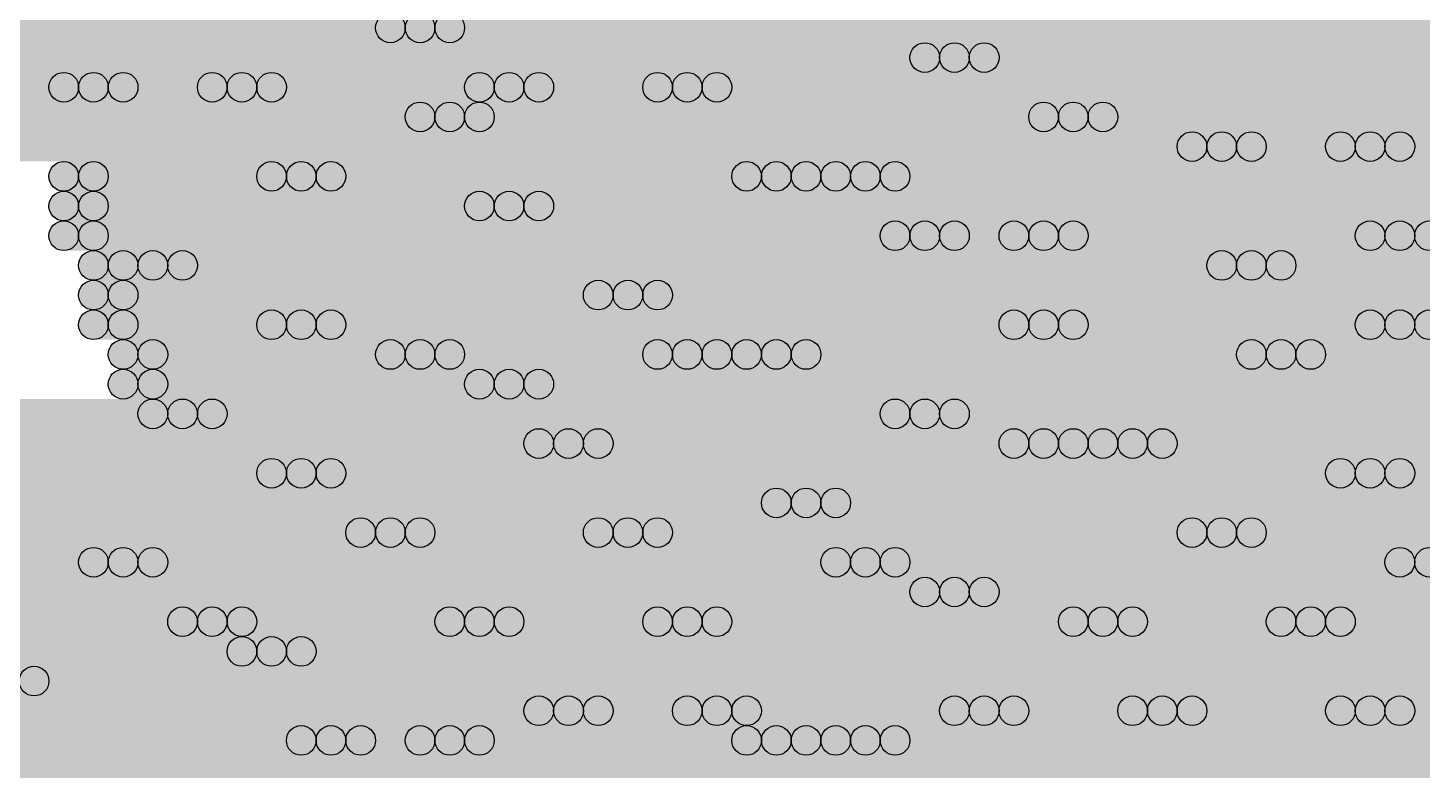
# Model space of a CAD drawing. Header units: millimetres. Extents: x 0 to 137, y 0 to 37.
# Drawn here: x 129.662 to 130.854, y 4.293 to 4.928 of the extents above; entities that cross this region are included whole.
import ezdxf

# ---------------------------------------------------------------- set-up
doc = ezdxf.new("R2010")
doc.units = ezdxf.units.MM
doc.layers.add('TopLayer', color=1, linetype='Continuous')
doc.layers.add('TopSolder', color=216, linetype='Continuous')

msp = doc.modelspace()

# ---------------------------------------------------------------- hatches: boundary and pattern name
at = {"layer": 'TopLayer'}
for points in [[(129.3622, 4.9149), (129.3622, 4.9403), (129.9972, 4.9403), (129.9972, 4.9149)], [(130.0226, 4.9149), (130.0226, 4.9403), (131.445, 4.9403), (131.445, 4.9149)], [(129.159, 4.8895), (129.159, 4.9149), (130.4544, 4.9149), (130.4544, 4.8895)], [(130.4798, 4.8895), (130.4798, 4.9149), (130.9116, 4.9149), (130.9116, 4.8895)], [(129.4638, 4.8641), (129.4638, 4.8895), (129.7178, 4.8895), (129.7178, 4.8641)], [(129.7432, 4.8641), (129.7432, 4.8895), (129.8448, 4.8895), (129.8448, 4.8641)], [(129.8702, 4.8641), (129.8702, 4.8895), (130.0734, 4.8895), (130.0734, 4.8641)], [(130.0988, 4.8641), (130.0988, 4.8895), (130.2258, 4.8895), (130.2258, 4.8641)], [(130.2512, 4.8641), (130.2512, 4.8895), (131.2164, 4.8895), (131.2164, 4.8641)], [(129.2352, 4.8387), (129.2352, 4.8641), (130.0226, 4.8641), (130.0226, 4.8387)], [(130.048, 4.8387), (130.048, 4.8641), (130.556, 4.8641), (130.556, 4.8387)], [(130.5814, 4.8387), (130.5814, 4.8641), (131.2164, 4.8641), (131.2164, 4.8387)], [(129.5146, 4.8133), (129.5146, 4.8387), (130.683, 4.8387), (130.683, 4.8133)], [(130.7084, 4.8133), (130.7084, 4.8387), (130.81, 4.8387), (130.81, 4.8133)], [(130.8354, 4.8133), (130.8354, 4.8387), (131.191, 4.8387), (131.191, 4.8133)], [(129.7178, 4.7879), (129.7178, 4.8133), (129.8956, 4.8133), (129.8956, 4.7879)], [(129.921, 4.7879), (129.921, 4.8133), (130.302, 4.8133), (130.302, 4.7879)], [(130.3274, 4.7879), (130.3274, 4.8133), (130.3782, 4.8133), (130.3782, 4.7879)], [(130.4036, 4.7879), (130.4036, 4.8133), (130.9878, 4.8133), (130.9878, 4.7879)], [(129.7178, 4.7625), (129.7178, 4.7879), (130.0734, 4.7879), (130.0734, 4.7625)], [(130.0988, 4.7625), (130.0988, 4.7879), (131.1656, 4.7879), (131.1656, 4.7625)], [(129.7178, 4.7371), (129.7178, 4.7625), (130.429, 4.7625), (130.429, 4.7371)], [(130.4544, 4.7371), (130.4544, 4.7625), (130.5306, 4.7625), (130.5306, 4.7371)], [(130.556, 4.7371), (130.556, 4.7625), (130.8354, 4.7625), (130.8354, 4.7371)], [(129.7432, 4.7117), (129.7432, 4.7371), (129.7686, 4.7371), (129.7686, 4.7117)], [(129.794, 4.7117), (129.794, 4.7371), (130.7084, 4.7371), (130.7084, 4.7117)], [(130.7338, 4.7117), (130.7338, 4.7371), (131.0386, 4.7371), (131.0386, 4.7117)], [(129.7432, 4.6863), (129.7432, 4.7117), (130.175, 4.7117), (130.175, 4.6863)], [(130.2004, 4.6863), (130.2004, 4.7117), (131.1148, 4.7117), (131.1148, 4.6863)], [(129.7432, 4.6609), (129.7432, 4.6863), (129.8956, 4.6863), (129.8956, 4.6609)], [(129.921, 4.6609), (129.921, 4.6863), (130.5306, 4.6863), (130.5306, 4.6609)], [(130.556, 4.6609), (130.556, 4.6863), (130.8354, 4.6863), (130.8354, 4.6609)], [(129.7686, 4.6355), (129.7686, 4.6609), (129.9972, 4.6609), (129.9972, 4.6355)], [(130.0226, 4.6355), (130.0226, 4.6609), (130.2258, 4.6609), (130.2258, 4.6355)], [(130.2512, 4.6355), (130.2512, 4.6609), (130.302, 4.6609), (130.302, 4.6355)], [(130.3274, 4.6355), (130.3274, 4.6609), (130.7338, 4.6609), (130.7338, 4.6355)], [(130.7592, 4.6355), (130.7592, 4.6609), (131.4704, 4.6609), (131.4704, 4.6355)], [(129.7686, 4.6101), (129.7686, 4.6355), (130.0734, 4.6355), (130.0734, 4.6101)], [(130.0988, 4.6101), (130.0988, 4.6355), (130.9116, 4.6355), (130.9116, 4.6101)], [(129.286, 4.5847), (129.286, 4.6101), (129.794, 4.6101), (129.794, 4.5847)], [(129.8194, 4.5847), (129.8194, 4.6101), (130.429, 4.6101), (130.429, 4.5847)], [(130.4544, 4.5847), (130.4544, 4.6101), (130.9878, 4.6101), (130.9878, 4.5847)], [(129.286, 4.5593), (129.286, 4.5847), (130.1242, 4.5847), (130.1242, 4.5593)], [(130.1496, 4.5593), (130.1496, 4.5847), (130.5306, 4.5847), (130.5306, 4.5593)], [(130.556, 4.5593), (130.556, 4.5847), (130.6068, 4.5847), (130.6068, 4.5593)], [(130.6322, 4.5593), (130.6322, 4.5847), (131.0894, 4.5847), (131.0894, 4.5593)], [(129.286, 4.5339), (129.286, 4.5593), (129.8956, 4.5593), (129.8956, 4.5339)], [(129.921, 4.5339), (129.921, 4.5593), (130.81, 4.5593), (130.81, 4.5339)], [(130.8354, 4.5339), (130.8354, 4.5593), (131.2672, 4.5593), (131.2672, 4.5339)], [(129.3114, 4.5085), (129.3114, 4.5339), (130.3274, 4.5339), (130.3274, 4.5085)], [(130.3528, 4.5085), (130.3528, 4.5339), (131.3942, 4.5339), (131.3942, 4.5085)], [(129.2606, 4.4831), (129.2606, 4.5085), (129.9718, 4.5085), (129.9718, 4.4831)], [(129.9972, 4.4831), (129.9972, 4.5085), (130.175, 4.5085), (130.175, 4.4831)], [(130.2004, 4.4831), (130.2004, 4.5085), (130.683, 4.5085), (130.683, 4.4831)], [(130.7084, 4.4831), (130.7084, 4.5085), (130.9878, 4.5085), (130.9878, 4.4831)], [(129.3368, 4.4577), (129.3368, 4.4831), (129.7432, 4.4831), (129.7432, 4.4577)], [(129.7686, 4.4577), (129.7686, 4.4831), (130.3782, 4.4831), (130.3782, 4.4577)], [(130.4036, 4.4577), (130.4036, 4.4831), (130.8608, 4.4831), (130.8608, 4.4577)], [(129.3368, 4.4323), (129.3368, 4.4577), (130.4544, 4.4577), (130.4544, 4.4323)], [(130.4798, 4.4323), (130.4798, 4.4577), (131.318, 4.4577), (131.318, 4.4323)], [(129.3622, 4.4069), (129.3622, 4.4323), (129.8194, 4.4323), (129.8194, 4.4069)], [(129.8448, 4.4069), (129.8448, 4.4323), (130.048, 4.4323), (130.048, 4.4069)], [(130.0734, 4.4069), (130.0734, 4.4323), (130.2258, 4.4323), (130.2258, 4.4069)], [(130.2512, 4.4069), (130.2512, 4.4323), (130.5814, 4.4323), (130.5814, 4.4069)], [(130.6068, 4.4069), (130.6068, 4.4323), (130.7592, 4.4323), (130.7592, 4.4069)], [(130.7846, 4.4069), (130.7846, 4.4323), (131.191, 4.4323), (131.191, 4.4069)], [(129.6162, 4.3815), (129.6162, 4.4069), (129.8702, 4.4069), (129.8702, 4.3815)], [(129.8956, 4.3815), (129.8956, 4.4069), (131.2672, 4.4069), (131.2672, 4.3815)], [(129.667, 4.3561), (129.667, 4.3815), (131.2672, 4.3815), (131.2672, 4.3561)], [(129.4892, 4.3307), (129.4892, 4.3561), (130.1242, 4.3561), (130.1242, 4.3307)], [(130.1496, 4.3307), (130.1496, 4.3561), (130.2512, 4.3561), (130.2512, 4.3307)], [(130.2766, 4.3307), (130.2766, 4.3561), (130.4798, 4.3561), (130.4798, 4.3307)], [(130.5052, 4.3307), (130.5052, 4.3561), (130.6322, 4.3561), (130.6322, 4.3307)], [(130.6576, 4.3307), (130.6576, 4.3561), (130.81, 4.3561), (130.81, 4.3307)], [(130.8354, 4.3307), (130.8354, 4.3561), (130.9116, 4.3561), (130.9116, 4.3307)], [(129.3876, 4.3053), (129.3876, 4.3307), (129.921, 4.3307), (129.921, 4.3053)], [(129.9464, 4.3053), (129.9464, 4.3307), (130.0226, 4.3307), (130.0226, 4.3053)], [(130.048, 4.3053), (130.048, 4.3307), (130.302, 4.3307), (130.302, 4.3053)], [(130.3274, 4.3053), (130.3274, 4.3307), (130.3782, 4.3307), (130.3782, 4.3053)], [(130.4036, 4.3053), (130.4036, 4.3307), (131.2418, 4.3307), (131.2418, 4.3053)], [(129.413, 4.2799), (129.413, 4.3053), (131.0894, 4.3053), (131.0894, 4.2799)]]:
    msp.add_hatch(color=1, dxfattribs=at).paths.add_polyline_path(points)
h = msp.add_hatch(color=1, dxfattribs=at)
edge = h.paths.add_edge_path()
edge.add_arc((129.9972, 4.9276), 0.0127, 0, 360)
h = msp.add_hatch(color=1, dxfattribs=at)
edge = h.paths.add_edge_path()
edge.add_arc((130.0226, 4.9276), 0.0127, 0, 360)
h = msp.add_hatch(color=1, dxfattribs=at)
edge = h.paths.add_edge_path()
edge.add_arc((130.4544, 4.9022), 0.0127, 0, 360)
h = msp.add_hatch(color=1, dxfattribs=at)
edge = h.paths.add_edge_path()
edge.add_arc((130.4798, 4.9022), 0.0127, 0, 360)
h = msp.add_hatch(color=1, dxfattribs=at)
edge = h.paths.add_edge_path()
edge.add_arc((129.7178, 4.8768), 0.0127, 0, 360)
h = msp.add_hatch(color=1, dxfattribs=at)
edge = h.paths.add_edge_path()
edge.add_arc((129.7432, 4.8768), 0.0127, 0, 360)
h = msp.add_hatch(color=1, dxfattribs=at)
edge = h.paths.add_edge_path()
edge.add_arc((129.8448, 4.8768), 0.0127, 0, 360)
h = msp.add_hatch(color=1, dxfattribs=at)
edge = h.paths.add_edge_path()
edge.add_arc((129.8702, 4.8768), 0.0127, 0, 360)
h = msp.add_hatch(color=1, dxfattribs=at)
edge = h.paths.add_edge_path()
edge.add_arc((130.0734, 4.8768), 0.0127, 0, 360)
h = msp.add_hatch(color=1, dxfattribs=at)
edge = h.paths.add_edge_path()
edge.add_arc((130.0988, 4.8768), 0.0127, 0, 360)
h = msp.add_hatch(color=1, dxfattribs=at)
edge = h.paths.add_edge_path()
edge.add_arc((130.2258, 4.8768), 0.0127, 0, 360)
h = msp.add_hatch(color=1, dxfattribs=at)
edge = h.paths.add_edge_path()
edge.add_arc((130.2512, 4.8768), 0.0127, 0, 360)
h = msp.add_hatch(color=1, dxfattribs=at)
edge = h.paths.add_edge_path()
edge.add_arc((130.0226, 4.8514), 0.0127, 0, 360)
h = msp.add_hatch(color=1, dxfattribs=at)
edge = h.paths.add_edge_path()
edge.add_arc((130.048, 4.8514), 0.0127, 0, 360)
h = msp.add_hatch(color=1, dxfattribs=at)
edge = h.paths.add_edge_path()
edge.add_arc((130.556, 4.8514), 0.0127, 0, 360)
h = msp.add_hatch(color=1, dxfattribs=at)
edge = h.paths.add_edge_path()
edge.add_arc((130.5814, 4.8514), 0.0127, 0, 360)
h = msp.add_hatch(color=1, dxfattribs=at)
edge = h.paths.add_edge_path()
edge.add_arc((130.683, 4.826), 0.0127, 0, 360)
h = msp.add_hatch(color=1, dxfattribs=at)
edge = h.paths.add_edge_path()
edge.add_arc((130.7084, 4.826), 0.0127, 0, 360)
h = msp.add_hatch(color=1, dxfattribs=at)
edge = h.paths.add_edge_path()
edge.add_arc((130.81, 4.826), 0.0127, 0, 360)
h = msp.add_hatch(color=1, dxfattribs=at)
edge = h.paths.add_edge_path()
edge.add_arc((130.8354, 4.826), 0.0127, 0, 360)
h = msp.add_hatch(color=1, dxfattribs=at)
edge = h.paths.add_edge_path()
edge.add_arc((129.7178, 4.8006), 0.0127, 0, 360)
h = msp.add_hatch(color=1, dxfattribs=at)
edge = h.paths.add_edge_path()
edge.add_arc((129.8956, 4.8006), 0.0127, 0, 360)
h = msp.add_hatch(color=1, dxfattribs=at)
edge = h.paths.add_edge_path()
edge.add_arc((129.921, 4.8006), 0.0127, 0, 360)
h = msp.add_hatch(color=1, dxfattribs=at)
edge = h.paths.add_edge_path()
edge.add_arc((130.302, 4.8006), 0.0127, 0, 360)
h = msp.add_hatch(color=1, dxfattribs=at)
edge = h.paths.add_edge_path()
edge.add_arc((130.3274, 4.8006), 0.0127, 0, 360)
h = msp.add_hatch(color=1, dxfattribs=at)
edge = h.paths.add_edge_path()
edge.add_arc((130.3782, 4.8006), 0.0127, 0, 360)
h = msp.add_hatch(color=1, dxfattribs=at)
edge = h.paths.add_edge_path()
edge.add_arc((130.4036, 4.8006), 0.0127, 0, 360)
h = msp.add_hatch(color=1, dxfattribs=at)
edge = h.paths.add_edge_path()
edge.add_arc((129.7178, 4.7752), 0.0127, 0, 360)
h = msp.add_hatch(color=1, dxfattribs=at)
edge = h.paths.add_edge_path()
edge.add_arc((130.0734, 4.7752), 0.0127, 0, 360)
h = msp.add_hatch(color=1, dxfattribs=at)
edge = h.paths.add_edge_path()
edge.add_arc((130.0988, 4.7752), 0.0127, 0, 360)
h = msp.add_hatch(color=1, dxfattribs=at)
edge = h.paths.add_edge_path()
edge.add_arc((129.7178, 4.7498), 0.0127, 0, 360)
h = msp.add_hatch(color=1, dxfattribs=at)
edge = h.paths.add_edge_path()
edge.add_arc((130.429, 4.7498), 0.0127, 0, 360)
h = msp.add_hatch(color=1, dxfattribs=at)
edge = h.paths.add_edge_path()
edge.add_arc((130.4544, 4.7498), 0.0127, 0, 360)
h = msp.add_hatch(color=1, dxfattribs=at)
edge = h.paths.add_edge_path()
edge.add_arc((130.5306, 4.7498), 0.0127, 0, 360)
h = msp.add_hatch(color=1, dxfattribs=at)
edge = h.paths.add_edge_path()
edge.add_arc((130.556, 4.7498), 0.0127, 0, 360)
h = msp.add_hatch(color=1, dxfattribs=at)
edge = h.paths.add_edge_path()
edge.add_arc((130.8354, 4.7498), 0.0127, 0, 360)
h = msp.add_hatch(color=1, dxfattribs=at)
edge = h.paths.add_edge_path()
edge.add_arc((130.8608, 4.7498), 0.0127, 0, 360)
h = msp.add_hatch(color=1, dxfattribs=at)
edge = h.paths.add_edge_path()
edge.add_arc((129.7432, 4.7244), 0.0127, 0, 360)
h = msp.add_hatch(color=1, dxfattribs=at)
edge = h.paths.add_edge_path()
edge.add_arc((129.7686, 4.7244), 0.0127, 0, 360)
h = msp.add_hatch(color=1, dxfattribs=at)
edge = h.paths.add_edge_path()
edge.add_arc((129.794, 4.7244), 0.0127, 0, 360)
h = msp.add_hatch(color=1, dxfattribs=at)
edge = h.paths.add_edge_path()
edge.add_arc((130.7084, 4.7244), 0.0127, 0, 360)
h = msp.add_hatch(color=1, dxfattribs=at)
edge = h.paths.add_edge_path()
edge.add_arc((130.7338, 4.7244), 0.0127, 0, 360)
h = msp.add_hatch(color=1, dxfattribs=at)
edge = h.paths.add_edge_path()
edge.add_arc((129.7432, 4.699), 0.0127, 0, 360)
h = msp.add_hatch(color=1, dxfattribs=at)
edge = h.paths.add_edge_path()
edge.add_arc((130.175, 4.699), 0.0127, 0, 360)
h = msp.add_hatch(color=1, dxfattribs=at)
edge = h.paths.add_edge_path()
edge.add_arc((130.2004, 4.699), 0.0127, 0, 360)
h = msp.add_hatch(color=1, dxfattribs=at)
edge = h.paths.add_edge_path()
edge.add_arc((129.7432, 4.6736), 0.0127, 0, 360)
h = msp.add_hatch(color=1, dxfattribs=at)
edge = h.paths.add_edge_path()
edge.add_arc((129.8956, 4.6736), 0.0127, 0, 360)
h = msp.add_hatch(color=1, dxfattribs=at)
edge = h.paths.add_edge_path()
edge.add_arc((129.921, 4.6736), 0.0127, 0, 360)
h = msp.add_hatch(color=1, dxfattribs=at)
edge = h.paths.add_edge_path()
edge.add_arc((130.5306, 4.6736), 0.0127, 0, 360)
h = msp.add_hatch(color=1, dxfattribs=at)
edge = h.paths.add_edge_path()
edge.add_arc((130.556, 4.6736), 0.0127, 0, 360)
h = msp.add_hatch(color=1, dxfattribs=at)
edge = h.paths.add_edge_path()
edge.add_arc((130.8354, 4.6736), 0.0127, 0, 360)
h = msp.add_hatch(color=1, dxfattribs=at)
edge = h.paths.add_edge_path()
edge.add_arc((130.8608, 4.6736), 0.0127, 0, 360)
h = msp.add_hatch(color=1, dxfattribs=at)
edge = h.paths.add_edge_path()
edge.add_arc((129.7686, 4.6482), 0.0127, 0, 360)
h = msp.add_hatch(color=1, dxfattribs=at)
edge = h.paths.add_edge_path()
edge.add_arc((129.9972, 4.6482), 0.0127, 0, 360)
h = msp.add_hatch(color=1, dxfattribs=at)
edge = h.paths.add_edge_path()
edge.add_arc((130.0226, 4.6482), 0.0127, 0, 360)
h = msp.add_hatch(color=1, dxfattribs=at)
edge = h.paths.add_edge_path()
edge.add_arc((130.2258, 4.6482), 0.0127, 0, 360)
h = msp.add_hatch(color=1, dxfattribs=at)
edge = h.paths.add_edge_path()
edge.add_arc((130.2512, 4.6482), 0.0127, 0, 360)
h = msp.add_hatch(color=1, dxfattribs=at)
edge = h.paths.add_edge_path()
edge.add_arc((130.302, 4.6482), 0.0127, 0, 360)
h = msp.add_hatch(color=1, dxfattribs=at)
edge = h.paths.add_edge_path()
edge.add_arc((130.3274, 4.6482), 0.0127, 0, 360)
h = msp.add_hatch(color=1, dxfattribs=at)
edge = h.paths.add_edge_path()
edge.add_arc((130.7338, 4.6482), 0.0127, 0, 360)
h = msp.add_hatch(color=1, dxfattribs=at)
edge = h.paths.add_edge_path()
edge.add_arc((130.7592, 4.6482), 0.0127, 0, 360)
h = msp.add_hatch(color=1, dxfattribs=at)
edge = h.paths.add_edge_path()
edge.add_arc((129.7686, 4.6228), 0.0127, 0, 360)
h = msp.add_hatch(color=1, dxfattribs=at)
edge = h.paths.add_edge_path()
edge.add_arc((130.0734, 4.6228), 0.0127, 0, 360)
h = msp.add_hatch(color=1, dxfattribs=at)
edge = h.paths.add_edge_path()
edge.add_arc((130.0988, 4.6228), 0.0127, 0, 360)
h = msp.add_hatch(color=1, dxfattribs=at)
edge = h.paths.add_edge_path()
edge.add_arc((129.794, 4.5974), 0.0127, 0, 360)
h = msp.add_hatch(color=1, dxfattribs=at)
edge = h.paths.add_edge_path()
edge.add_arc((129.8194, 4.5974), 0.0127, 0, 360)
h = msp.add_hatch(color=1, dxfattribs=at)
edge = h.paths.add_edge_path()
edge.add_arc((130.429, 4.5974), 0.0127, 0, 360)
h = msp.add_hatch(color=1, dxfattribs=at)
edge = h.paths.add_edge_path()
edge.add_arc((130.4544, 4.5974), 0.0127, 0, 360)
h = msp.add_hatch(color=1, dxfattribs=at)
edge = h.paths.add_edge_path()
edge.add_arc((130.1242, 4.572), 0.0127, 0, 360)
h = msp.add_hatch(color=1, dxfattribs=at)
edge = h.paths.add_edge_path()
edge.add_arc((130.1496, 4.572), 0.0127, 0, 360)
h = msp.add_hatch(color=1, dxfattribs=at)
edge = h.paths.add_edge_path()
edge.add_arc((130.5306, 4.572), 0.0127, 0, 360)
h = msp.add_hatch(color=1, dxfattribs=at)
edge = h.paths.add_edge_path()
edge.add_arc((130.556, 4.572), 0.0127, 0, 360)
h = msp.add_hatch(color=1, dxfattribs=at)
edge = h.paths.add_edge_path()
edge.add_arc((130.6068, 4.572), 0.0127, 0, 360)
h = msp.add_hatch(color=1, dxfattribs=at)
edge = h.paths.add_edge_path()
edge.add_arc((130.6322, 4.572), 0.0127, 0, 360)
h = msp.add_hatch(color=1, dxfattribs=at)
edge = h.paths.add_edge_path()
edge.add_arc((129.8956, 4.5466), 0.0127, 0, 360)
h = msp.add_hatch(color=1, dxfattribs=at)
edge = h.paths.add_edge_path()
edge.add_arc((129.921, 4.5466), 0.0127, 0, 360)
h = msp.add_hatch(color=1, dxfattribs=at)
edge = h.paths.add_edge_path()
edge.add_arc((130.81, 4.5466), 0.0127, 0, 360)
h = msp.add_hatch(color=1, dxfattribs=at)
edge = h.paths.add_edge_path()
edge.add_arc((130.8354, 4.5466), 0.0127, 0, 360)
h = msp.add_hatch(color=1, dxfattribs=at)
edge = h.paths.add_edge_path()
edge.add_arc((130.3274, 4.5212), 0.0127, 0, 360)
h = msp.add_hatch(color=1, dxfattribs=at)
edge = h.paths.add_edge_path()
edge.add_arc((130.3528, 4.5212), 0.0127, 0, 360)
h = msp.add_hatch(color=1, dxfattribs=at)
edge = h.paths.add_edge_path()
edge.add_arc((129.9718, 4.4958), 0.0127, 0, 360)
h = msp.add_hatch(color=1, dxfattribs=at)
edge = h.paths.add_edge_path()
edge.add_arc((129.9972, 4.4958), 0.0127, 0, 360)
h = msp.add_hatch(color=1, dxfattribs=at)
edge = h.paths.add_edge_path()
edge.add_arc((130.175, 4.4958), 0.0127, 0, 360)
h = msp.add_hatch(color=1, dxfattribs=at)
edge = h.paths.add_edge_path()
edge.add_arc((130.2004, 4.4958), 0.0127, 0, 360)
h = msp.add_hatch(color=1, dxfattribs=at)
edge = h.paths.add_edge_path()
edge.add_arc((130.683, 4.4958), 0.0127, 0, 360)
h = msp.add_hatch(color=1, dxfattribs=at)
edge = h.paths.add_edge_path()
edge.add_arc((130.7084, 4.4958), 0.0127, 0, 360)
h = msp.add_hatch(color=1, dxfattribs=at)
edge = h.paths.add_edge_path()
edge.add_arc((129.7432, 4.4704), 0.0127, 0, 360)
h = msp.add_hatch(color=1, dxfattribs=at)
edge = h.paths.add_edge_path()
edge.add_arc((129.7686, 4.4704), 0.0127, 0, 360)
h = msp.add_hatch(color=1, dxfattribs=at)
edge = h.paths.add_edge_path()
edge.add_arc((130.3782, 4.4704), 0.0127, 0, 360)
h = msp.add_hatch(color=1, dxfattribs=at)
edge = h.paths.add_edge_path()
edge.add_arc((130.4036, 4.4704), 0.0127, 0, 360)
h = msp.add_hatch(color=1, dxfattribs=at)
edge = h.paths.add_edge_path()
edge.add_arc((130.8608, 4.4704), 0.0127, 0, 360)
h = msp.add_hatch(color=1, dxfattribs=at)
edge = h.paths.add_edge_path()
edge.add_arc((130.4544, 4.445), 0.0127, 0, 360)
h = msp.add_hatch(color=1, dxfattribs=at)
edge = h.paths.add_edge_path()
edge.add_arc((130.4798, 4.445), 0.0127, 0, 360)
h = msp.add_hatch(color=1, dxfattribs=at)
edge = h.paths.add_edge_path()
edge.add_arc((129.8194, 4.4196), 0.0127, 0, 360)
h = msp.add_hatch(color=1, dxfattribs=at)
edge = h.paths.add_edge_path()
edge.add_arc((129.8448, 4.4196), 0.0127, 0, 360)
h = msp.add_hatch(color=1, dxfattribs=at)
edge = h.paths.add_edge_path()
edge.add_arc((130.048, 4.4196), 0.0127, 0, 360)
h = msp.add_hatch(color=1, dxfattribs=at)
edge = h.paths.add_edge_path()
edge.add_arc((130.0734, 4.4196), 0.0127, 0, 360)
h = msp.add_hatch(color=1, dxfattribs=at)
edge = h.paths.add_edge_path()
edge.add_arc((130.2258, 4.4196), 0.0127, 0, 360)
h = msp.add_hatch(color=1, dxfattribs=at)
edge = h.paths.add_edge_path()
edge.add_arc((130.2512, 4.4196), 0.0127, 0, 360)
h = msp.add_hatch(color=1, dxfattribs=at)
edge = h.paths.add_edge_path()
edge.add_arc((130.5814, 4.4196), 0.0127, 0, 360)
h = msp.add_hatch(color=1, dxfattribs=at)
edge = h.paths.add_edge_path()
edge.add_arc((130.6068, 4.4196), 0.0127, 0, 360)
h = msp.add_hatch(color=1, dxfattribs=at)
edge = h.paths.add_edge_path()
edge.add_arc((130.7592, 4.4196), 0.0127, 0, 360)
h = msp.add_hatch(color=1, dxfattribs=at)
edge = h.paths.add_edge_path()
edge.add_arc((130.7846, 4.4196), 0.0127, 0, 360)
h = msp.add_hatch(color=1, dxfattribs=at)
edge = h.paths.add_edge_path()
edge.add_arc((129.8702, 4.3942), 0.0127, 0, 360)
h = msp.add_hatch(color=1, dxfattribs=at)
edge = h.paths.add_edge_path()
edge.add_arc((129.8956, 4.3942), 0.0127, 0, 360)
h = msp.add_hatch(color=1, dxfattribs=at)
edge = h.paths.add_edge_path()
edge.add_arc((129.667, 4.3688), 0.0127, 0, 360)
h = msp.add_hatch(color=1, dxfattribs=at)
edge = h.paths.add_edge_path()
edge.add_arc((130.1242, 4.3434), 0.0127, 0, 360)
h = msp.add_hatch(color=1, dxfattribs=at)
edge = h.paths.add_edge_path()
edge.add_arc((130.1496, 4.3434), 0.0127, 0, 360)
h = msp.add_hatch(color=1, dxfattribs=at)
edge = h.paths.add_edge_path()
edge.add_arc((130.2512, 4.3434), 0.0127, 0, 360)
h = msp.add_hatch(color=1, dxfattribs=at)
edge = h.paths.add_edge_path()
edge.add_arc((130.2766, 4.3434), 0.0127, 0, 360)
h = msp.add_hatch(color=1, dxfattribs=at)
edge = h.paths.add_edge_path()
edge.add_arc((130.4798, 4.3434), 0.0127, 0, 360)
h = msp.add_hatch(color=1, dxfattribs=at)
edge = h.paths.add_edge_path()
edge.add_arc((130.5052, 4.3434), 0.0127, 0, 360)
h = msp.add_hatch(color=1, dxfattribs=at)
edge = h.paths.add_edge_path()
edge.add_arc((130.6322, 4.3434), 0.0127, 0, 360)
h = msp.add_hatch(color=1, dxfattribs=at)
edge = h.paths.add_edge_path()
edge.add_arc((130.6576, 4.3434), 0.0127, 0, 360)
h = msp.add_hatch(color=1, dxfattribs=at)
edge = h.paths.add_edge_path()
edge.add_arc((130.81, 4.3434), 0.0127, 0, 360)
h = msp.add_hatch(color=1, dxfattribs=at)
edge = h.paths.add_edge_path()
edge.add_arc((130.8354, 4.3434), 0.0127, 0, 360)
h = msp.add_hatch(color=1, dxfattribs=at)
edge = h.paths.add_edge_path()
edge.add_arc((129.921, 4.318), 0.0127, 0, 360)
h = msp.add_hatch(color=1, dxfattribs=at)
edge = h.paths.add_edge_path()
edge.add_arc((129.9464, 4.318), 0.0127, 0, 360)
h = msp.add_hatch(color=1, dxfattribs=at)
edge = h.paths.add_edge_path()
edge.add_arc((130.0226, 4.318), 0.0127, 0, 360)
h = msp.add_hatch(color=1, dxfattribs=at)
edge = h.paths.add_edge_path()
edge.add_arc((130.048, 4.318), 0.0127, 0, 360)
h = msp.add_hatch(color=1, dxfattribs=at)
edge = h.paths.add_edge_path()
edge.add_arc((130.302, 4.318), 0.0127, 0, 360)
h = msp.add_hatch(color=1, dxfattribs=at)
edge = h.paths.add_edge_path()
edge.add_arc((130.3274, 4.318), 0.0127, 0, 360)
h = msp.add_hatch(color=1, dxfattribs=at)
edge = h.paths.add_edge_path()
edge.add_arc((130.3782, 4.318), 0.0127, 0, 360)
h = msp.add_hatch(color=1, dxfattribs=at)
edge = h.paths.add_edge_path()
edge.add_arc((130.4036, 4.318), 0.0127, 0, 360)
at = {"layer": 'TopSolder'}
for points in [[(129.3368, 4.9149), (129.3368, 4.9403), (129.9718, 4.9403), (129.9718, 4.9149)], [(129.9972, 4.9149), (129.9972, 4.9403), (131.4196, 4.9403), (131.4196, 4.9149)], [(129.1336, 4.8895), (129.1336, 4.9149), (130.429, 4.9149), (130.429, 4.8895)], [(130.4544, 4.8895), (130.4544, 4.9149), (130.8862, 4.9149), (130.8862, 4.8895)], [(129.4384, 4.8641), (129.4384, 4.8895), (129.6924, 4.8895), (129.6924, 4.8641)], [(129.7178, 4.8641), (129.7178, 4.8895), (129.8194, 4.8895), (129.8194, 4.8641)], [(129.8448, 4.8641), (129.8448, 4.8895), (130.048, 4.8895), (130.048, 4.8641)], [(130.0734, 4.8641), (130.0734, 4.8895), (130.2004, 4.8895), (130.2004, 4.8641)], [(130.2258, 4.8641), (130.2258, 4.8895), (131.191, 4.8895), (131.191, 4.8641)], [(129.2098, 4.8387), (129.2098, 4.8641), (129.9972, 4.8641), (129.9972, 4.8387)], [(130.0226, 4.8387), (130.0226, 4.8641), (130.5306, 4.8641), (130.5306, 4.8387)], [(130.556, 4.8387), (130.556, 4.8641), (131.191, 4.8641), (131.191, 4.8387)], [(129.4892, 4.8133), (129.4892, 4.8387), (130.6576, 4.8387), (130.6576, 4.8133)], [(130.683, 4.8133), (130.683, 4.8387), (130.7846, 4.8387), (130.7846, 4.8133)], [(130.81, 4.8133), (130.81, 4.8387), (131.1656, 4.8387), (131.1656, 4.8133)], [(129.6924, 4.7879), (129.6924, 4.8133), (129.8702, 4.8133), (129.8702, 4.7879)], [(129.8956, 4.7879), (129.8956, 4.8133), (130.2766, 4.8133), (130.2766, 4.7879)], [(130.302, 4.7879), (130.302, 4.8133), (130.3528, 4.8133), (130.3528, 4.7879)], [(130.3782, 4.7879), (130.3782, 4.8133), (130.9624, 4.8133), (130.9624, 4.7879)], [(129.6924, 4.7625), (129.6924, 4.7879), (130.048, 4.7879), (130.048, 4.7625)], [(130.0734, 4.7625), (130.0734, 4.7879), (131.1402, 4.7879), (131.1402, 4.7625)], [(129.6924, 4.7371), (129.6924, 4.7625), (130.4036, 4.7625), (130.4036, 4.7371)], [(130.429, 4.7371), (130.429, 4.7625), (130.5052, 4.7625), (130.5052, 4.7371)], [(130.5306, 4.7371), (130.5306, 4.7625), (130.81, 4.7625), (130.81, 4.7371)], [(130.8354, 4.7371), (130.8354, 4.7625), (131.1148, 4.7625), (131.1148, 4.7371)], [(129.7178, 4.7117), (129.7178, 4.7371), (129.7432, 4.7371), (129.7432, 4.7117)], [(129.7686, 4.7117), (129.7686, 4.7371), (130.683, 4.7371), (130.683, 4.7117)], [(130.7084, 4.7117), (130.7084, 4.7371), (131.0132, 4.7371), (131.0132, 4.7117)], [(129.7178, 4.6863), (129.7178, 4.7117), (130.1496, 4.7117), (130.1496, 4.6863)], [(130.175, 4.6863), (130.175, 4.7117), (131.0894, 4.7117), (131.0894, 4.6863)], [(129.7178, 4.6609), (129.7178, 4.6863), (129.8702, 4.6863), (129.8702, 4.6609)], [(129.8956, 4.6609), (129.8956, 4.6863), (130.5052, 4.6863), (130.5052, 4.6609)], [(130.5306, 4.6609), (130.5306, 4.6863), (130.81, 4.6863), (130.81, 4.6609)], [(130.8354, 4.6609), (130.8354, 4.6863), (131.4704, 4.6863), (131.4704, 4.6609)], [(129.7432, 4.6355), (129.7432, 4.6609), (129.9718, 4.6609), (129.9718, 4.6355)], [(129.9972, 4.6355), (129.9972, 4.6609), (130.2004, 4.6609), (130.2004, 4.6355)], [(130.2258, 4.6355), (130.2258, 4.6609), (130.2766, 4.6609), (130.2766, 4.6355)], [(130.302, 4.6355), (130.302, 4.6609), (130.7084, 4.6609), (130.7084, 4.6355)], [(130.7338, 4.6355), (130.7338, 4.6609), (131.445, 4.6609), (131.445, 4.6355)], [(129.7432, 4.6101), (129.7432, 4.6355), (130.048, 4.6355), (130.048, 4.6101)], [(130.0734, 4.6101), (130.0734, 4.6355), (130.8862, 4.6355), (130.8862, 4.6101)], [(129.2606, 4.5847), (129.2606, 4.6101), (129.7686, 4.6101), (129.7686, 4.5847)], [(129.794, 4.5847), (129.794, 4.6101), (130.4036, 4.6101), (130.4036, 4.5847)], [(130.429, 4.5847), (130.429, 4.6101), (130.9624, 4.6101), (130.9624, 4.5847)], [(129.2606, 4.5593), (129.2606, 4.5847), (130.0988, 4.5847), (130.0988, 4.5593)], [(130.1242, 4.5593), (130.1242, 4.5847), (130.5052, 4.5847), (130.5052, 4.5593)], [(130.5306, 4.5593), (130.5306, 4.5847), (130.5814, 4.5847), (130.5814, 4.5593)], [(130.6068, 4.5593), (130.6068, 4.5847), (131.064, 4.5847), (131.064, 4.5593)], [(129.2606, 4.5339), (129.2606, 4.5593), (129.8702, 4.5593), (129.8702, 4.5339)], [(129.8956, 4.5339), (129.8956, 4.5593), (130.7846, 4.5593), (130.7846, 4.5339)], [(130.81, 4.5339), (130.81, 4.5593), (131.2418, 4.5593), (131.2418, 4.5339)], [(129.286, 4.5085), (129.286, 4.5339), (130.302, 4.5339), (130.302, 4.5085)], [(130.3274, 4.5085), (130.3274, 4.5339), (131.3688, 4.5339), (131.3688, 4.5085)], [(129.2352, 4.4831), (129.2352, 4.5085), (129.9464, 4.5085), (129.9464, 4.4831)], [(129.9718, 4.4831), (129.9718, 4.5085), (130.1496, 4.5085), (130.1496, 4.4831)], [(130.175, 4.4831), (130.175, 4.5085), (130.6576, 4.5085), (130.6576, 4.4831)], [(130.683, 4.4831), (130.683, 4.5085), (130.9624, 4.5085), (130.9624, 4.4831)], [(129.3114, 4.4577), (129.3114, 4.4831), (129.7178, 4.4831), (129.7178, 4.4577)], [(129.7432, 4.4577), (129.7432, 4.4831), (130.3528, 4.4831), (130.3528, 4.4577)], [(130.3782, 4.4577), (130.3782, 4.4831), (130.8354, 4.4831), (130.8354, 4.4577)], [(129.3114, 4.4323), (129.3114, 4.4577), (130.429, 4.4577), (130.429, 4.4323)], [(130.4544, 4.4323), (130.4544, 4.4577), (131.2926, 4.4577), (131.2926, 4.4323)], [(129.3368, 4.4069), (129.3368, 4.4323), (129.794, 4.4323), (129.794, 4.4069)], [(129.8194, 4.4069), (129.8194, 4.4323), (130.0226, 4.4323), (130.0226, 4.4069)], [(130.048, 4.4069), (130.048, 4.4323), (130.2004, 4.4323), (130.2004, 4.4069)], [(130.2258, 4.4069), (130.2258, 4.4323), (130.556, 4.4323), (130.556, 4.4069)], [(130.5814, 4.4069), (130.5814, 4.4323), (130.7338, 4.4323), (130.7338, 4.4069)], [(130.7592, 4.4069), (130.7592, 4.4323), (131.1656, 4.4323), (131.1656, 4.4069)], [(129.5908, 4.3815), (129.5908, 4.4069), (129.8448, 4.4069), (129.8448, 4.3815)], [(129.8702, 4.3815), (129.8702, 4.4069), (131.2418, 4.4069), (131.2418, 4.3815)], [(129.6416, 4.3561), (129.6416, 4.3815), (131.2418, 4.3815), (131.2418, 4.3561)], [(129.4638, 4.3307), (129.4638, 4.3561), (130.0988, 4.3561), (130.0988, 4.3307)], [(130.1242, 4.3307), (130.1242, 4.3561), (130.2258, 4.3561), (130.2258, 4.3307)], [(130.2512, 4.3307), (130.2512, 4.3561), (130.4544, 4.3561), (130.4544, 4.3307)], [(130.4798, 4.3307), (130.4798, 4.3561), (130.6068, 4.3561), (130.6068, 4.3307)], [(130.6322, 4.3307), (130.6322, 4.3561), (130.7846, 4.3561), (130.7846, 4.3307)], [(130.81, 4.3307), (130.81, 4.3561), (130.8862, 4.3561), (130.8862, 4.3307)], [(129.3622, 4.3053), (129.3622, 4.3307), (129.8956, 4.3307), (129.8956, 4.3053)], [(129.921, 4.3053), (129.921, 4.3307), (129.9972, 4.3307), (129.9972, 4.3053)], [(130.0226, 4.3053), (130.0226, 4.3307), (130.2766, 4.3307), (130.2766, 4.3053)], [(130.302, 4.3053), (130.302, 4.3307), (130.3528, 4.3307), (130.3528, 4.3053)], [(130.3782, 4.3053), (130.3782, 4.3307), (131.2164, 4.3307), (131.2164, 4.3053)], [(129.3876, 4.2799), (129.3876, 4.3053), (131.064, 4.3053), (131.064, 4.2799)]]:
    msp.add_hatch(color=216, dxfattribs=at).paths.add_polyline_path(points)
h = msp.add_hatch(color=216, dxfattribs=at)
edge = h.paths.add_edge_path()
edge.add_arc((129.9718, 4.9276), 0.0127, 0, 360)
h = msp.add_hatch(color=216, dxfattribs=at)
edge = h.paths.add_edge_path()
edge.add_arc((129.9972, 4.9276), 0.0127, 0, 360)
h = msp.add_hatch(color=216, dxfattribs=at)
edge = h.paths.add_edge_path()
edge.add_arc((130.429, 4.9022), 0.0127, 0, 360)
h = msp.add_hatch(color=216, dxfattribs=at)
edge = h.paths.add_edge_path()
edge.add_arc((130.4544, 4.9022), 0.0127, 0, 360)
h = msp.add_hatch(color=216, dxfattribs=at)
edge = h.paths.add_edge_path()
edge.add_arc((129.6924, 4.8768), 0.0127, 0, 360)
h = msp.add_hatch(color=216, dxfattribs=at)
edge = h.paths.add_edge_path()
edge.add_arc((129.7178, 4.8768), 0.0127, 0, 360)
h = msp.add_hatch(color=216, dxfattribs=at)
edge = h.paths.add_edge_path()
edge.add_arc((129.8194, 4.8768), 0.0127, 0, 360)
h = msp.add_hatch(color=216, dxfattribs=at)
edge = h.paths.add_edge_path()
edge.add_arc((129.8448, 4.8768), 0.0127, 0, 360)
h = msp.add_hatch(color=216, dxfattribs=at)
edge = h.paths.add_edge_path()
edge.add_arc((130.048, 4.8768), 0.0127, 0, 360)
h = msp.add_hatch(color=216, dxfattribs=at)
edge = h.paths.add_edge_path()
edge.add_arc((130.0734, 4.8768), 0.0127, 0, 360)
h = msp.add_hatch(color=216, dxfattribs=at)
edge = h.paths.add_edge_path()
edge.add_arc((130.2004, 4.8768), 0.0127, 0, 360)
h = msp.add_hatch(color=216, dxfattribs=at)
edge = h.paths.add_edge_path()
edge.add_arc((130.2258, 4.8768), 0.0127, 0, 360)
h = msp.add_hatch(color=216, dxfattribs=at)
edge = h.paths.add_edge_path()
edge.add_arc((129.9972, 4.8514), 0.0127, 0, 360)
h = msp.add_hatch(color=216, dxfattribs=at)
edge = h.paths.add_edge_path()
edge.add_arc((130.0226, 4.8514), 0.0127, 0, 360)
h = msp.add_hatch(color=216, dxfattribs=at)
edge = h.paths.add_edge_path()
edge.add_arc((130.5306, 4.8514), 0.0127, 0, 360)
h = msp.add_hatch(color=216, dxfattribs=at)
edge = h.paths.add_edge_path()
edge.add_arc((130.556, 4.8514), 0.0127, 0, 360)
h = msp.add_hatch(color=216, dxfattribs=at)
edge = h.paths.add_edge_path()
edge.add_arc((130.6576, 4.826), 0.0127, 0, 360)
h = msp.add_hatch(color=216, dxfattribs=at)
edge = h.paths.add_edge_path()
edge.add_arc((130.683, 4.826), 0.0127, 0, 360)
h = msp.add_hatch(color=216, dxfattribs=at)
edge = h.paths.add_edge_path()
edge.add_arc((130.7846, 4.826), 0.0127, 0, 360)
h = msp.add_hatch(color=216, dxfattribs=at)
edge = h.paths.add_edge_path()
edge.add_arc((130.81, 4.826), 0.0127, 0, 360)
h = msp.add_hatch(color=216, dxfattribs=at)
edge = h.paths.add_edge_path()
edge.add_arc((129.6924, 4.8006), 0.0127, 0, 360)
h = msp.add_hatch(color=216, dxfattribs=at)
edge = h.paths.add_edge_path()
edge.add_arc((129.8702, 4.8006), 0.0127, 0, 360)
h = msp.add_hatch(color=216, dxfattribs=at)
edge = h.paths.add_edge_path()
edge.add_arc((129.8956, 4.8006), 0.0127, 0, 360)
h = msp.add_hatch(color=216, dxfattribs=at)
edge = h.paths.add_edge_path()
edge.add_arc((130.2766, 4.8006), 0.0127, 0, 360)
h = msp.add_hatch(color=216, dxfattribs=at)
edge = h.paths.add_edge_path()
edge.add_arc((130.302, 4.8006), 0.0127, 0, 360)
h = msp.add_hatch(color=216, dxfattribs=at)
edge = h.paths.add_edge_path()
edge.add_arc((130.3528, 4.8006), 0.0127, 0, 360)
h = msp.add_hatch(color=216, dxfattribs=at)
edge = h.paths.add_edge_path()
edge.add_arc((130.3782, 4.8006), 0.0127, 0, 360)
h = msp.add_hatch(color=216, dxfattribs=at)
edge = h.paths.add_edge_path()
edge.add_arc((129.6924, 4.7752), 0.0127, 0, 360)
h = msp.add_hatch(color=216, dxfattribs=at)
edge = h.paths.add_edge_path()
edge.add_arc((130.048, 4.7752), 0.0127, 0, 360)
h = msp.add_hatch(color=216, dxfattribs=at)
edge = h.paths.add_edge_path()
edge.add_arc((130.0734, 4.7752), 0.0127, 0, 360)
h = msp.add_hatch(color=216, dxfattribs=at)
edge = h.paths.add_edge_path()
edge.add_arc((129.6924, 4.7498), 0.0127, 0, 360)
h = msp.add_hatch(color=216, dxfattribs=at)
edge = h.paths.add_edge_path()
edge.add_arc((130.4036, 4.7498), 0.0127, 0, 360)
h = msp.add_hatch(color=216, dxfattribs=at)
edge = h.paths.add_edge_path()
edge.add_arc((130.429, 4.7498), 0.0127, 0, 360)
h = msp.add_hatch(color=216, dxfattribs=at)
edge = h.paths.add_edge_path()
edge.add_arc((130.5052, 4.7498), 0.0127, 0, 360)
h = msp.add_hatch(color=216, dxfattribs=at)
edge = h.paths.add_edge_path()
edge.add_arc((130.5306, 4.7498), 0.0127, 0, 360)
h = msp.add_hatch(color=216, dxfattribs=at)
edge = h.paths.add_edge_path()
edge.add_arc((130.81, 4.7498), 0.0127, 0, 360)
h = msp.add_hatch(color=216, dxfattribs=at)
edge = h.paths.add_edge_path()
edge.add_arc((130.8354, 4.7498), 0.0127, 0, 360)
h = msp.add_hatch(color=216, dxfattribs=at)
edge = h.paths.add_edge_path()
edge.add_arc((129.7178, 4.7244), 0.0127, 0, 360)
h = msp.add_hatch(color=216, dxfattribs=at)
edge = h.paths.add_edge_path()
edge.add_arc((129.7432, 4.7244), 0.0127, 0, 360)
h = msp.add_hatch(color=216, dxfattribs=at)
edge = h.paths.add_edge_path()
edge.add_arc((129.7686, 4.7244), 0.0127, 0, 360)
h = msp.add_hatch(color=216, dxfattribs=at)
edge = h.paths.add_edge_path()
edge.add_arc((130.683, 4.7244), 0.0127, 0, 360)
h = msp.add_hatch(color=216, dxfattribs=at)
edge = h.paths.add_edge_path()
edge.add_arc((130.7084, 4.7244), 0.0127, 0, 360)
h = msp.add_hatch(color=216, dxfattribs=at)
edge = h.paths.add_edge_path()
edge.add_arc((129.7178, 4.699), 0.0127, 0, 360)
h = msp.add_hatch(color=216, dxfattribs=at)
edge = h.paths.add_edge_path()
edge.add_arc((130.1496, 4.699), 0.0127, 0, 360)
h = msp.add_hatch(color=216, dxfattribs=at)
edge = h.paths.add_edge_path()
edge.add_arc((130.175, 4.699), 0.0127, 0, 360)
h = msp.add_hatch(color=216, dxfattribs=at)
edge = h.paths.add_edge_path()
edge.add_arc((129.7178, 4.6736), 0.0127, 0, 360)
h = msp.add_hatch(color=216, dxfattribs=at)
edge = h.paths.add_edge_path()
edge.add_arc((129.8702, 4.6736), 0.0127, 0, 360)
h = msp.add_hatch(color=216, dxfattribs=at)
edge = h.paths.add_edge_path()
edge.add_arc((129.8956, 4.6736), 0.0127, 0, 360)
h = msp.add_hatch(color=216, dxfattribs=at)
edge = h.paths.add_edge_path()
edge.add_arc((130.5052, 4.6736), 0.0127, 0, 360)
h = msp.add_hatch(color=216, dxfattribs=at)
edge = h.paths.add_edge_path()
edge.add_arc((130.5306, 4.6736), 0.0127, 0, 360)
h = msp.add_hatch(color=216, dxfattribs=at)
edge = h.paths.add_edge_path()
edge.add_arc((130.81, 4.6736), 0.0127, 0, 360)
h = msp.add_hatch(color=216, dxfattribs=at)
edge = h.paths.add_edge_path()
edge.add_arc((130.8354, 4.6736), 0.0127, 0, 360)
h = msp.add_hatch(color=216, dxfattribs=at)
edge = h.paths.add_edge_path()
edge.add_arc((129.7432, 4.6482), 0.0127, 0, 360)
h = msp.add_hatch(color=216, dxfattribs=at)
edge = h.paths.add_edge_path()
edge.add_arc((129.9718, 4.6482), 0.0127, 0, 360)
h = msp.add_hatch(color=216, dxfattribs=at)
edge = h.paths.add_edge_path()
edge.add_arc((129.9972, 4.6482), 0.0127, 0, 360)
h = msp.add_hatch(color=216, dxfattribs=at)
edge = h.paths.add_edge_path()
edge.add_arc((130.2004, 4.6482), 0.0127, 0, 360)
h = msp.add_hatch(color=216, dxfattribs=at)
edge = h.paths.add_edge_path()
edge.add_arc((130.2258, 4.6482), 0.0127, 0, 360)
h = msp.add_hatch(color=216, dxfattribs=at)
edge = h.paths.add_edge_path()
edge.add_arc((130.2766, 4.6482), 0.0127, 0, 360)
h = msp.add_hatch(color=216, dxfattribs=at)
edge = h.paths.add_edge_path()
edge.add_arc((130.302, 4.6482), 0.0127, 0, 360)
h = msp.add_hatch(color=216, dxfattribs=at)
edge = h.paths.add_edge_path()
edge.add_arc((130.7084, 4.6482), 0.0127, 0, 360)
h = msp.add_hatch(color=216, dxfattribs=at)
edge = h.paths.add_edge_path()
edge.add_arc((130.7338, 4.6482), 0.0127, 0, 360)
h = msp.add_hatch(color=216, dxfattribs=at)
edge = h.paths.add_edge_path()
edge.add_arc((129.7432, 4.6228), 0.0127, 0, 360)
h = msp.add_hatch(color=216, dxfattribs=at)
edge = h.paths.add_edge_path()
edge.add_arc((130.048, 4.6228), 0.0127, 0, 360)
h = msp.add_hatch(color=216, dxfattribs=at)
edge = h.paths.add_edge_path()
edge.add_arc((130.0734, 4.6228), 0.0127, 0, 360)
h = msp.add_hatch(color=216, dxfattribs=at)
edge = h.paths.add_edge_path()
edge.add_arc((129.7686, 4.5974), 0.0127, 0, 360)
h = msp.add_hatch(color=216, dxfattribs=at)
edge = h.paths.add_edge_path()
edge.add_arc((129.794, 4.5974), 0.0127, 0, 360)
h = msp.add_hatch(color=216, dxfattribs=at)
edge = h.paths.add_edge_path()
edge.add_arc((130.4036, 4.5974), 0.0127, 0, 360)
h = msp.add_hatch(color=216, dxfattribs=at)
edge = h.paths.add_edge_path()
edge.add_arc((130.429, 4.5974), 0.0127, 0, 360)
h = msp.add_hatch(color=216, dxfattribs=at)
edge = h.paths.add_edge_path()
edge.add_arc((130.0988, 4.572), 0.0127, 0, 360)
h = msp.add_hatch(color=216, dxfattribs=at)
edge = h.paths.add_edge_path()
edge.add_arc((130.1242, 4.572), 0.0127, 0, 360)
h = msp.add_hatch(color=216, dxfattribs=at)
edge = h.paths.add_edge_path()
edge.add_arc((130.5052, 4.572), 0.0127, 0, 360)
h = msp.add_hatch(color=216, dxfattribs=at)
edge = h.paths.add_edge_path()
edge.add_arc((130.5306, 4.572), 0.0127, 0, 360)
h = msp.add_hatch(color=216, dxfattribs=at)
edge = h.paths.add_edge_path()
edge.add_arc((130.5814, 4.572), 0.0127, 0, 360)
h = msp.add_hatch(color=216, dxfattribs=at)
edge = h.paths.add_edge_path()
edge.add_arc((130.6068, 4.572), 0.0127, 0, 360)
h = msp.add_hatch(color=216, dxfattribs=at)
edge = h.paths.add_edge_path()
edge.add_arc((129.8702, 4.5466), 0.0127, 0, 360)
h = msp.add_hatch(color=216, dxfattribs=at)
edge = h.paths.add_edge_path()
edge.add_arc((129.8956, 4.5466), 0.0127, 0, 360)
h = msp.add_hatch(color=216, dxfattribs=at)
edge = h.paths.add_edge_path()
edge.add_arc((130.7846, 4.5466), 0.0127, 0, 360)
h = msp.add_hatch(color=216, dxfattribs=at)
edge = h.paths.add_edge_path()
edge.add_arc((130.81, 4.5466), 0.0127, 0, 360)
h = msp.add_hatch(color=216, dxfattribs=at)
edge = h.paths.add_edge_path()
edge.add_arc((130.302, 4.5212), 0.0127, 0, 360)
h = msp.add_hatch(color=216, dxfattribs=at)
edge = h.paths.add_edge_path()
edge.add_arc((130.3274, 4.5212), 0.0127, 0, 360)
h = msp.add_hatch(color=216, dxfattribs=at)
edge = h.paths.add_edge_path()
edge.add_arc((129.9464, 4.4958), 0.0127, 0, 360)
h = msp.add_hatch(color=216, dxfattribs=at)
edge = h.paths.add_edge_path()
edge.add_arc((129.9718, 4.4958), 0.0127, 0, 360)
h = msp.add_hatch(color=216, dxfattribs=at)
edge = h.paths.add_edge_path()
edge.add_arc((130.1496, 4.4958), 0.0127, 0, 360)
h = msp.add_hatch(color=216, dxfattribs=at)
edge = h.paths.add_edge_path()
edge.add_arc((130.175, 4.4958), 0.0127, 0, 360)
h = msp.add_hatch(color=216, dxfattribs=at)
edge = h.paths.add_edge_path()
edge.add_arc((130.6576, 4.4958), 0.0127, 0, 360)
h = msp.add_hatch(color=216, dxfattribs=at)
edge = h.paths.add_edge_path()
edge.add_arc((130.683, 4.4958), 0.0127, 0, 360)
h = msp.add_hatch(color=216, dxfattribs=at)
edge = h.paths.add_edge_path()
edge.add_arc((129.7178, 4.4704), 0.0127, 0, 360)
h = msp.add_hatch(color=216, dxfattribs=at)
edge = h.paths.add_edge_path()
edge.add_arc((129.7432, 4.4704), 0.0127, 0, 360)
h = msp.add_hatch(color=216, dxfattribs=at)
edge = h.paths.add_edge_path()
edge.add_arc((130.3528, 4.4704), 0.0127, 0, 360)
h = msp.add_hatch(color=216, dxfattribs=at)
edge = h.paths.add_edge_path()
edge.add_arc((130.3782, 4.4704), 0.0127, 0, 360)
h = msp.add_hatch(color=216, dxfattribs=at)
edge = h.paths.add_edge_path()
edge.add_arc((130.8354, 4.4704), 0.0127, 0, 360)
h = msp.add_hatch(color=216, dxfattribs=at)
edge = h.paths.add_edge_path()
edge.add_arc((130.8608, 4.4704), 0.0127, 0, 360)
h = msp.add_hatch(color=216, dxfattribs=at)
edge = h.paths.add_edge_path()
edge.add_arc((130.429, 4.445), 0.0127, 0, 360)
h = msp.add_hatch(color=216, dxfattribs=at)
edge = h.paths.add_edge_path()
edge.add_arc((130.4544, 4.445), 0.0127, 0, 360)
h = msp.add_hatch(color=216, dxfattribs=at)
edge = h.paths.add_edge_path()
edge.add_arc((129.794, 4.4196), 0.0127, 0, 360)
h = msp.add_hatch(color=216, dxfattribs=at)
edge = h.paths.add_edge_path()
edge.add_arc((129.8194, 4.4196), 0.0127, 0, 360)
h = msp.add_hatch(color=216, dxfattribs=at)
edge = h.paths.add_edge_path()
edge.add_arc((130.0226, 4.4196), 0.0127, 0, 360)
h = msp.add_hatch(color=216, dxfattribs=at)
edge = h.paths.add_edge_path()
edge.add_arc((130.048, 4.4196), 0.0127, 0, 360)
h = msp.add_hatch(color=216, dxfattribs=at)
edge = h.paths.add_edge_path()
edge.add_arc((130.2004, 4.4196), 0.0127, 0, 360)
h = msp.add_hatch(color=216, dxfattribs=at)
edge = h.paths.add_edge_path()
edge.add_arc((130.2258, 4.4196), 0.0127, 0, 360)
h = msp.add_hatch(color=216, dxfattribs=at)
edge = h.paths.add_edge_path()
edge.add_arc((130.556, 4.4196), 0.0127, 0, 360)
h = msp.add_hatch(color=216, dxfattribs=at)
edge = h.paths.add_edge_path()
edge.add_arc((130.5814, 4.4196), 0.0127, 0, 360)
h = msp.add_hatch(color=216, dxfattribs=at)
edge = h.paths.add_edge_path()
edge.add_arc((130.7338, 4.4196), 0.0127, 0, 360)
h = msp.add_hatch(color=216, dxfattribs=at)
edge = h.paths.add_edge_path()
edge.add_arc((130.7592, 4.4196), 0.0127, 0, 360)
h = msp.add_hatch(color=216, dxfattribs=at)
edge = h.paths.add_edge_path()
edge.add_arc((129.8448, 4.3942), 0.0127, 0, 360)
h = msp.add_hatch(color=216, dxfattribs=at)
edge = h.paths.add_edge_path()
edge.add_arc((129.8702, 4.3942), 0.0127, 0, 360)
h = msp.add_hatch(color=216, dxfattribs=at)
edge = h.paths.add_edge_path()
edge.add_arc((130.0988, 4.3434), 0.0127, 0, 360)
h = msp.add_hatch(color=216, dxfattribs=at)
edge = h.paths.add_edge_path()
edge.add_arc((130.1242, 4.3434), 0.0127, 0, 360)
h = msp.add_hatch(color=216, dxfattribs=at)
edge = h.paths.add_edge_path()
edge.add_arc((130.2258, 4.3434), 0.0127, 0, 360)
h = msp.add_hatch(color=216, dxfattribs=at)
edge = h.paths.add_edge_path()
edge.add_arc((130.2512, 4.3434), 0.0127, 0, 360)
h = msp.add_hatch(color=216, dxfattribs=at)
edge = h.paths.add_edge_path()
edge.add_arc((130.4544, 4.3434), 0.0127, 0, 360)
h = msp.add_hatch(color=216, dxfattribs=at)
edge = h.paths.add_edge_path()
edge.add_arc((130.4798, 4.3434), 0.0127, 0, 360)
h = msp.add_hatch(color=216, dxfattribs=at)
edge = h.paths.add_edge_path()
edge.add_arc((130.6068, 4.3434), 0.0127, 0, 360)
h = msp.add_hatch(color=216, dxfattribs=at)
edge = h.paths.add_edge_path()
edge.add_arc((130.6322, 4.3434), 0.0127, 0, 360)
h = msp.add_hatch(color=216, dxfattribs=at)
edge = h.paths.add_edge_path()
edge.add_arc((130.7846, 4.3434), 0.0127, 0, 360)
h = msp.add_hatch(color=216, dxfattribs=at)
edge = h.paths.add_edge_path()
edge.add_arc((130.81, 4.3434), 0.0127, 0, 360)
h = msp.add_hatch(color=216, dxfattribs=at)
edge = h.paths.add_edge_path()
edge.add_arc((129.8956, 4.318), 0.0127, 0, 360)
h = msp.add_hatch(color=216, dxfattribs=at)
edge = h.paths.add_edge_path()
edge.add_arc((129.921, 4.318), 0.0127, 0, 360)
h = msp.add_hatch(color=216, dxfattribs=at)
edge = h.paths.add_edge_path()
edge.add_arc((129.9972, 4.318), 0.0127, 0, 360)
h = msp.add_hatch(color=216, dxfattribs=at)
edge = h.paths.add_edge_path()
edge.add_arc((130.0226, 4.318), 0.0127, 0, 360)
h = msp.add_hatch(color=216, dxfattribs=at)
edge = h.paths.add_edge_path()
edge.add_arc((130.2766, 4.318), 0.0127, 0, 360)
h = msp.add_hatch(color=216, dxfattribs=at)
edge = h.paths.add_edge_path()
edge.add_arc((130.302, 4.318), 0.0127, 0, 360)
h = msp.add_hatch(color=216, dxfattribs=at)
edge = h.paths.add_edge_path()
edge.add_arc((130.3528, 4.318), 0.0127, 0, 360)
h = msp.add_hatch(color=216, dxfattribs=at)
edge = h.paths.add_edge_path()
edge.add_arc((130.3782, 4.318), 0.0127, 0, 360)

# ---------------------------------------------------------------- linework, layer by layer
at = {"layer": 'TopLayer'}
for centre in [(129.9972, 4.9276), (130.0226, 4.9276), (130.4544, 4.9022), (130.4798, 4.9022), (129.7178, 4.8768), (129.7432, 4.8768), (129.8448, 4.8768), (129.8702, 4.8768), (130.0734, 4.8768), (130.0988, 4.8768), (130.2258, 4.8768), (130.2512, 4.8768), (130.0226, 4.8514), (130.048, 4.8514), (130.556, 4.8514), (130.5814, 4.8514), (130.683, 4.826), (130.7084, 4.826), (130.81, 4.826), (130.8354, 4.826), (129.7178, 4.8006), (129.8956, 4.8006), (129.921, 4.8006), (130.302, 4.8006), (130.3274, 4.8006), (130.3782, 4.8006), (130.4036, 4.8006), (129.7178, 4.7752), (130.0734, 4.7752), (130.0988, 4.7752), (129.7178, 4.7498), (130.429, 4.7498), (130.4544, 4.7498), (130.5306, 4.7498), (130.556, 4.7498), (130.8354, 4.7498), (130.8608, 4.7498), (129.7432, 4.7244), (129.7686, 4.7244), (129.794, 4.7244), (130.7084, 4.7244), (130.7338, 4.7244), (129.7432, 4.699), (130.175, 4.699), (130.2004, 4.699), (129.7432, 4.6736), (129.8956, 4.6736), (129.921, 4.6736), (130.5306, 4.6736), (130.556, 4.6736), (130.8354, 4.6736), (130.8608, 4.6736), (129.7686, 4.6482), (129.9972, 4.6482), (130.0226, 4.6482), (130.2258, 4.6482), (130.2512, 4.6482), (130.302, 4.6482), (130.3274, 4.6482), (130.7338, 4.6482), (130.7592, 4.6482), (129.7686, 4.6228), (130.0734, 4.6228), (130.0988, 4.6228), (129.794, 4.5974), (129.8194, 4.5974), (130.429, 4.5974), (130.4544, 4.5974), (130.1242, 4.572), (130.1496, 4.572), (130.5306, 4.572), (130.556, 4.572), (130.6068, 4.572), (130.6322, 4.572), (129.8956, 4.5466), (129.921, 4.5466), (130.81, 4.5466), (130.8354, 4.5466), (130.3274, 4.5212), (130.3528, 4.5212), (129.9718, 4.4958), (129.9972, 4.4958), (130.175, 4.4958), (130.2004, 4.4958), (130.683, 4.4958), (130.7084, 4.4958), (129.7432, 4.4704), (129.7686, 4.4704), (130.3782, 4.4704), (130.4036, 4.4704), (130.8608, 4.4704), (130.4544, 4.445), (130.4798, 4.445), (129.8194, 4.4196), (129.8448, 4.4196), (130.048, 4.4196), (130.0734, 4.4196), (130.2258, 4.4196), (130.2512, 4.4196), (130.5814, 4.4196), (130.6068, 4.4196), (130.7592, 4.4196), (130.7846, 4.4196), (129.8702, 4.3942), (129.8956, 4.3942), (129.667, 4.3688), (130.1242, 4.3434), (130.1496, 4.3434), (130.2512, 4.3434), (130.2766, 4.3434), (130.4798, 4.3434), (130.5052, 4.3434), (130.6322, 4.3434), (130.6576, 4.3434), (130.81, 4.3434), (130.8354, 4.3434), (129.921, 4.318), (129.9464, 4.318), (130.0226, 4.318), (130.048, 4.318), (130.302, 4.318), (130.3274, 4.318), (130.3782, 4.318), (130.4036, 4.318)]:
    msp.add_circle(centre, 0.0127, dxfattribs=at)
at = {"layer": 'TopSolder'}
for centre in [(129.9718, 4.9276), (129.9972, 4.9276), (130.429, 4.9022), (130.4544, 4.9022), (129.6924, 4.8768), (129.7178, 4.8768), (129.8194, 4.8768), (129.8448, 4.8768), (130.048, 4.8768), (130.0734, 4.8768), (130.2004, 4.8768), (130.2258, 4.8768), (129.9972, 4.8514), (130.0226, 4.8514), (130.5306, 4.8514), (130.556, 4.8514), (130.6576, 4.826), (130.683, 4.826), (130.7846, 4.826), (130.81, 4.826), (129.6924, 4.8006), (129.8702, 4.8006), (129.8956, 4.8006), (130.2766, 4.8006), (130.302, 4.8006), (130.3528, 4.8006), (130.3782, 4.8006), (129.6924, 4.7752), (130.048, 4.7752), (130.0734, 4.7752), (129.6924, 4.7498), (130.4036, 4.7498), (130.429, 4.7498), (130.5052, 4.7498), (130.5306, 4.7498), (130.81, 4.7498), (130.8354, 4.7498), (129.7178, 4.7244), (129.7432, 4.7244), (129.7686, 4.7244), (130.683, 4.7244), (130.7084, 4.7244), (129.7178, 4.699), (130.1496, 4.699), (130.175, 4.699), (129.7178, 4.6736), (129.8702, 4.6736), (129.8956, 4.6736), (130.5052, 4.6736), (130.5306, 4.6736), (130.81, 4.6736), (130.8354, 4.6736), (129.7432, 4.6482), (129.9718, 4.6482), (129.9972, 4.6482), (130.2004, 4.6482), (130.2258, 4.6482), (130.2766, 4.6482), (130.302, 4.6482), (130.7084, 4.6482), (130.7338, 4.6482), (129.7432, 4.6228), (130.048, 4.6228), (130.0734, 4.6228), (129.7686, 4.5974), (129.794, 4.5974), (130.4036, 4.5974), (130.429, 4.5974), (130.0988, 4.572), (130.1242, 4.572), (130.5052, 4.572), (130.5306, 4.572), (130.5814, 4.572), (130.6068, 4.572), (129.8702, 4.5466), (129.8956, 4.5466), (130.7846, 4.5466), (130.81, 4.5466), (130.302, 4.5212), (130.3274, 4.5212), (129.9464, 4.4958), (129.9718, 4.4958), (130.1496, 4.4958), (130.175, 4.4958), (130.6576, 4.4958), (130.683, 4.4958), (129.7178, 4.4704), (129.7432, 4.4704), (130.3528, 4.4704), (130.3782, 4.4704), (130.8354, 4.4704), (130.8608, 4.4704), (130.429, 4.445), (130.4544, 4.445), (129.794, 4.4196), (129.8194, 4.4196), (130.0226, 4.4196), (130.048, 4.4196), (130.2004, 4.4196), (130.2258, 4.4196), (130.556, 4.4196), (130.5814, 4.4196), (130.7338, 4.4196), (130.7592, 4.4196), (129.8448, 4.3942), (129.8702, 4.3942), (130.0988, 4.3434), (130.1242, 4.3434), (130.2258, 4.3434), (130.2512, 4.3434), (130.4544, 4.3434), (130.4798, 4.3434), (130.6068, 4.3434), (130.6322, 4.3434), (130.7846, 4.3434), (130.81, 4.3434), (129.8956, 4.318), (129.921, 4.318), (129.9972, 4.318), (130.0226, 4.318), (130.2766, 4.318), (130.302, 4.318), (130.3528, 4.318), (130.3782, 4.318)]:
    msp.add_circle(centre, 0.0127, dxfattribs=at)

doc.saveas('drawing.dxf')
